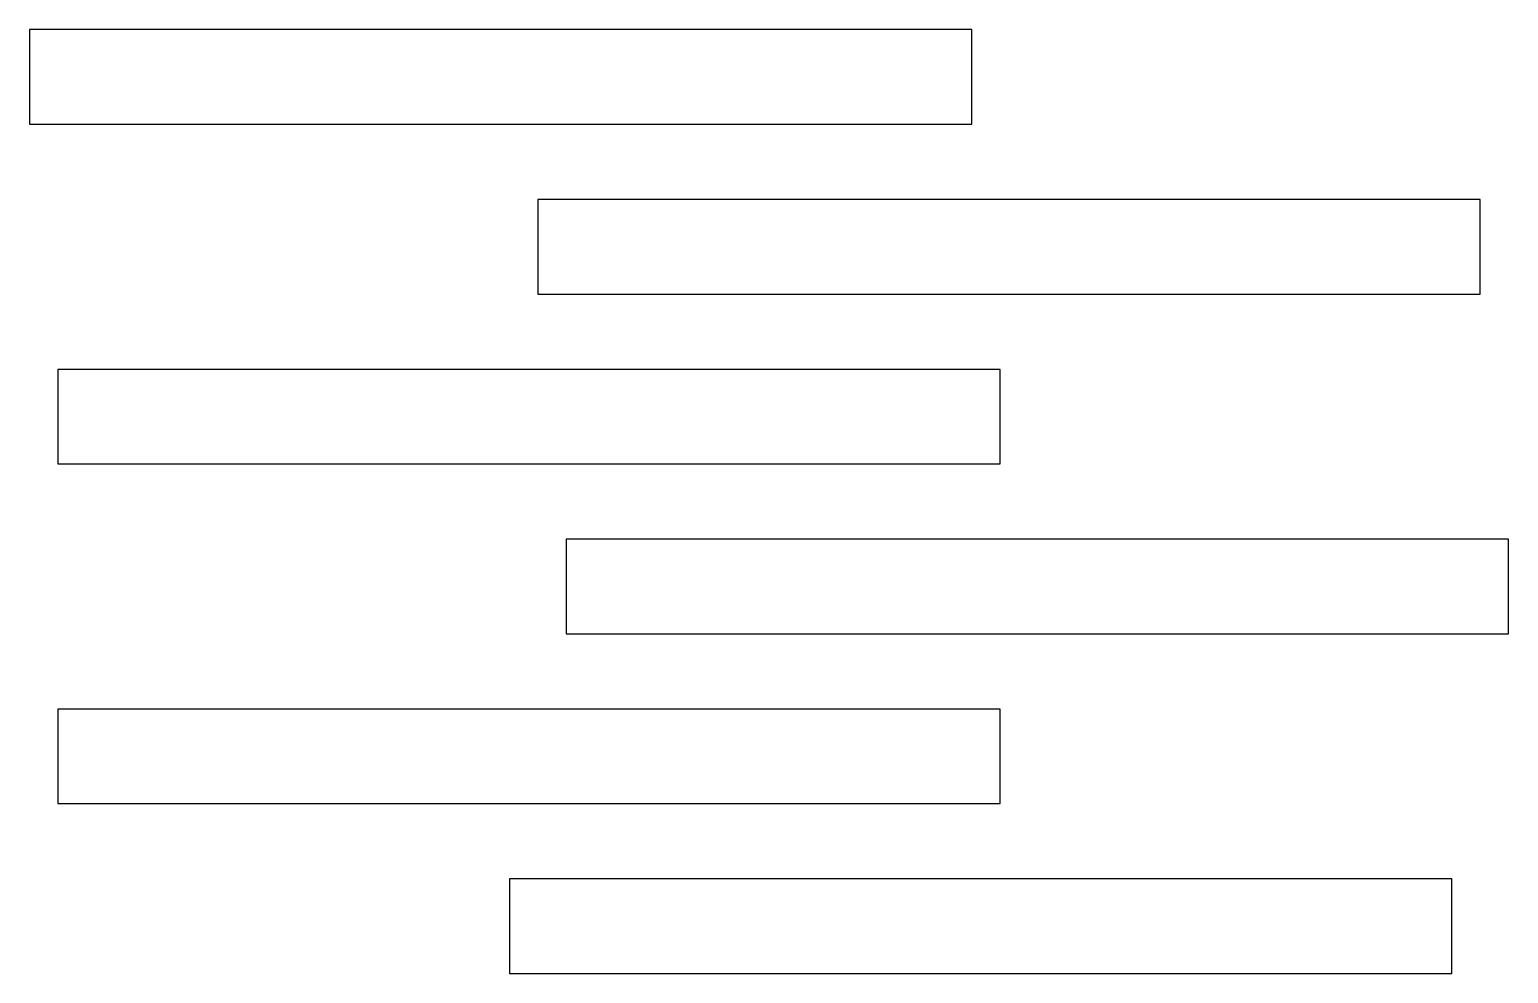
# Model space of a CAD drawing. Extents: x -1.25 to 1.26, y -0.46 to 0.44.
# Drawn here: x 0.605 to 1.258, y -0.208 to 0.208 of the extents above.
import ezdxf

# ---------------------------------------------------------------- set-up
doc = ezdxf.new("R2010")
doc.units = 0
doc.layers.add('Layer_1', color=7, linetype='CONTINUOUS')

msp = doc.modelspace()

# ---------------------------------------------------------------- linework, layer by layer
at = {"layer": 'Layer_1', "color": 7}
for points in [[(0.604531, 0.208405), (0.604531, 0.166622), (0.625424, 0.166622), (0.999975, 0.166622), (1.020866, 0.166622), (1.020866, 0.208405), (0.999975, 0.208405), (0.625424, 0.208405), (0.604531, 0.208405), (0.604531, 0.208405)], [(0.829152, 0.133384), (0.829152, 0.091601), (0.849988, 0.091601), (1.224593, 0.091601), (1.24543, 0.091601), (1.24543, 0.133384), (1.224593, 0.133384), (0.849988, 0.133384), (0.829152, 0.133384), (0.829152, 0.133384)], [(0.617045, 0.058364), (0.617045, 0.016637), (0.637935, 0.016637), (1.012486, 0.016637), (1.033379, 0.016637), (1.033379, 0.058364), (1.012486, 0.058364), (0.637935, 0.058364), (0.617045, 0.058364), (0.617045, 0.058364)], [(0.841609, -0.016603), (0.841609, -0.058383), (0.862502, -0.058383), (1.237051, -0.058383), (1.257943, -0.058383), (1.257943, -0.016603), (1.237051, -0.016603), (0.862502, -0.016603), (0.841609, -0.016603), (0.841609, -0.016603)], [(0.617045, -0.091623), (0.617045, -0.13335), (0.637935, -0.13335), (1.012486, -0.13335), (1.033379, -0.13335), (1.033379, -0.091623), (1.012486, -0.091623), (0.637935, -0.091623), (0.617045, -0.091623), (0.617045, -0.091623)], [(0.816641, -0.166643), (0.816641, -0.20837), (0.837475, -0.20837), (1.212082, -0.20837), (1.232972, -0.20837), (1.232972, -0.166643), (1.212082, -0.166643), (0.837475, -0.166643), (0.816641, -0.166643), (0.816641, -0.166643)]]:
    msp.add_lwpolyline(points, dxfattribs=at)

doc.saveas('drawing.dxf')
